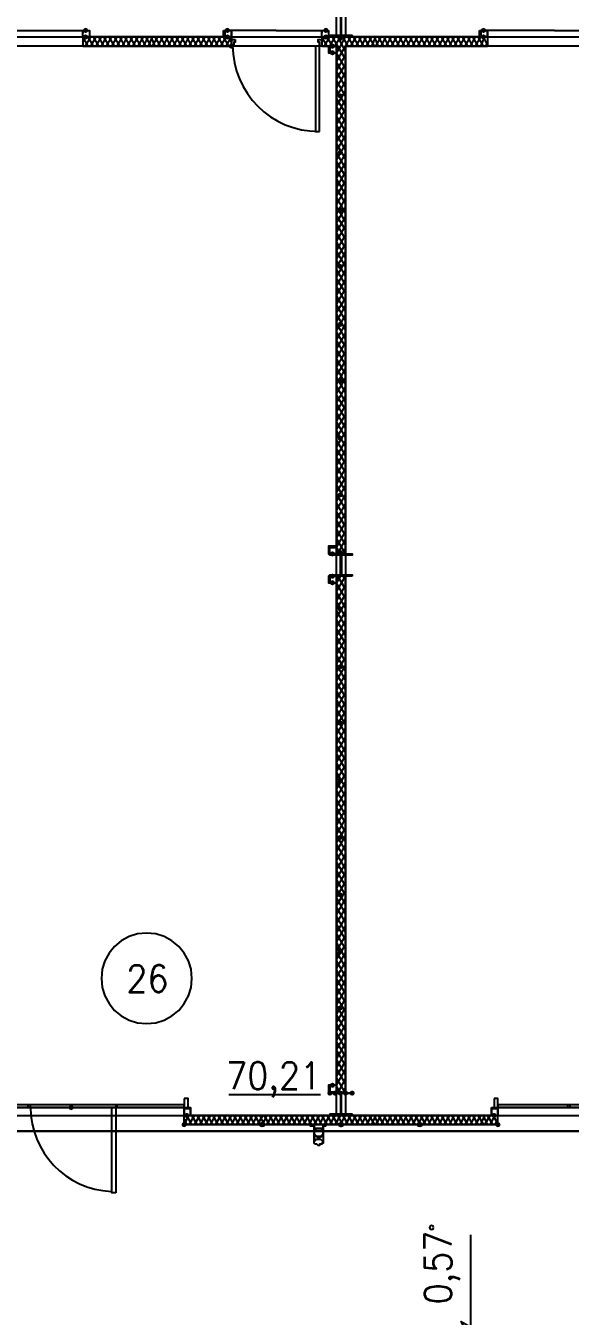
# Model space of a CAD drawing. Header units: millimetres. Extents: x 0 to 420, y 0 to 297.
# Drawn here: x 193.23 to 210.78, y 99.06 to 140.69 of the extents above; entities that cross this region are included whole.
import ezdxf

# ---------------------------------------------------------------- set-up
doc = ezdxf.new("R2010")
doc.units = ezdxf.units.MM
doc.layers.get('0').update_dxf_attribs({"linetype": 'CONTINUOUS'})
doc.styles.get("Standard").update_dxf_attribs({"font": 'STANDARD'})

msp = doc.modelspace()

# ---------------------------------------------------------------- hatches: boundary and pattern name
at = {"true_color": 0x000007}
for points in [[(195.241333, 140.546667), (195.216463, 140.486871), (195.156667, 140.462), (195.096871, 140.486871), (195.072, 140.546667), (195.096871, 140.606462), (195.156667, 140.631333), (195.216462, 140.606463)], [(195.241333, 140.335), (195.216463, 140.275204), (195.156667, 140.250333), (195.096871, 140.275204), (195.072, 140.335), (195.096871, 140.394796), (195.156667, 140.419667), (195.216462, 140.394796)], [(199.813333, 140.546667), (199.788463, 140.486871), (199.728667, 140.462), (199.668871, 140.486871), (199.644, 140.546667), (199.668871, 140.606462), (199.728667, 140.631333), (199.788462, 140.606463)], [(199.813333, 140.335), (199.788463, 140.275204), (199.728667, 140.250333), (199.668871, 140.275204), (199.644, 140.335), (199.668871, 140.394796), (199.728667, 140.419667), (199.788462, 140.394796)], [(202.988333, 140.546667), (202.963463, 140.486871), (202.903667, 140.462), (202.843871, 140.486871), (202.819, 140.546667), (202.843871, 140.606462), (202.903667, 140.631333), (202.963462, 140.606463)], [(202.988333, 140.335), (202.963463, 140.275204), (202.903667, 140.250333), (202.843871, 140.275204), (202.819, 140.335), (202.843871, 140.394796), (202.903667, 140.419667), (202.963462, 140.394796)], [(203.454, 140.292667), (203.429129, 140.232871), (203.369333, 140.208), (203.309538, 140.232871), (203.284667, 140.292667), (203.309537, 140.352462), (203.369333, 140.377333), (203.429129, 140.352463)], [(208.068333, 140.546667), (208.043463, 140.486871), (207.983667, 140.462), (207.923871, 140.486871), (207.899, 140.546667), (207.923871, 140.606462), (207.983667, 140.631333), (208.043462, 140.606463)], [(208.068333, 140.335), (208.043463, 140.275204), (207.983667, 140.250333), (207.923871, 140.275204), (207.899, 140.335), (207.923871, 140.394796), (207.983667, 140.419667), (208.043462, 140.394796)], [(199.940333, 140.038667), (199.915462, 139.978871), (199.855667, 139.954), (199.795871, 139.978871), (199.771, 140.038667), (199.795871, 140.098462), (199.855667, 140.123333), (199.915462, 140.098463)], [(203.2, 140.038667), (203.175129, 139.978871), (203.115333, 139.954), (203.055538, 139.978871), (203.030667, 140.038667), (203.055537, 140.098462), (203.115333, 140.123333), (203.175129, 140.098463)], [(203.2, 139.827), (203.175129, 139.767204), (203.115333, 139.742333), (203.055538, 139.767204), (203.030667, 139.827), (203.055537, 139.886796), (203.115333, 139.911667), (203.175129, 139.886796)], [(203.454, 138.43), (203.429129, 138.370204), (203.369333, 138.345333), (203.309538, 138.370204), (203.284667, 138.43), (203.309537, 138.489796), (203.369333, 138.514667), (203.429129, 138.489796)], [(203.454, 136.609667), (203.429129, 136.549871), (203.369333, 136.525), (203.309538, 136.549871), (203.284667, 136.609667), (203.309537, 136.669462), (203.369333, 136.694333), (203.429129, 136.669463)], [(203.454, 134.747), (203.429129, 134.687204), (203.369333, 134.662333), (203.309538, 134.687204), (203.284667, 134.747), (203.309537, 134.806796), (203.369333, 134.831667), (203.429129, 134.806796)], [(203.454, 132.926667), (203.429129, 132.866871), (203.369333, 132.842), (203.309538, 132.866871), (203.284667, 132.926667), (203.309537, 132.986462), (203.369333, 133.011333), (203.429129, 132.986463)], [(203.454, 131.064), (203.429129, 131.004204), (203.369333, 130.979333), (203.309538, 131.004204), (203.284667, 131.064), (203.309537, 131.123796), (203.369333, 131.148667), (203.429129, 131.123796)], [(203.454, 129.243667), (203.429129, 129.183871), (203.369333, 129.159), (203.309538, 129.183871), (203.284667, 129.243667), (203.309537, 129.303462), (203.369333, 129.328333), (203.429129, 129.303463)], [(203.454, 127.381), (203.429129, 127.321204), (203.369333, 127.296333), (203.309538, 127.321204), (203.284667, 127.381), (203.309537, 127.440796), (203.369333, 127.465667), (203.429129, 127.440796)], [(203.454, 125.560667), (203.429129, 125.500871), (203.369333, 125.476), (203.309538, 125.500871), (203.284667, 125.560667), (203.309537, 125.620462), (203.369333, 125.645333), (203.429129, 125.620463)], [(203.2, 123.655667), (203.175129, 123.595871), (203.115333, 123.571), (203.055538, 123.595871), (203.030667, 123.655667), (203.055537, 123.715462), (203.115333, 123.740333), (203.175129, 123.715463)], [(203.454, 123.698), (203.429129, 123.638204), (203.369333, 123.613333), (203.309538, 123.638204), (203.284667, 123.698), (203.309537, 123.757796), (203.369333, 123.782667), (203.429129, 123.757796)], [(203.2, 122.936), (203.175129, 122.876204), (203.115333, 122.851333), (203.055538, 122.876204), (203.030667, 122.936), (203.055537, 122.995796), (203.115333, 123.020667), (203.175129, 122.995796)], [(203.2, 122.724333), (203.175129, 122.664537), (203.115333, 122.639667), (203.055538, 122.664537), (203.030667, 122.724333), (203.055537, 122.784129), (203.115333, 122.809), (203.175129, 122.784129)], [(203.454, 121.877667), (203.429129, 121.817871), (203.369333, 121.793), (203.309538, 121.817871), (203.284667, 121.877667), (203.309537, 121.937462), (203.369333, 121.962333), (203.429129, 121.937463)], [(203.454, 120.015), (203.429129, 119.955204), (203.369333, 119.930333), (203.309538, 119.955204), (203.284667, 120.015), (203.309537, 120.074796), (203.369333, 120.099667), (203.429129, 120.074796)], [(203.454, 118.194667), (203.429129, 118.134871), (203.369333, 118.11), (203.309538, 118.134871), (203.284667, 118.194667), (203.309537, 118.254462), (203.369333, 118.279333), (203.429129, 118.254463)], [(203.454, 116.332), (203.429129, 116.272204), (203.369333, 116.247333), (203.309538, 116.272204), (203.284667, 116.332), (203.309537, 116.391796), (203.369333, 116.416667), (203.429129, 116.391796)], [(203.454, 114.511667), (203.429129, 114.451871), (203.369333, 114.427), (203.309538, 114.451871), (203.284667, 114.511667), (203.309537, 114.571462), (203.369333, 114.596333), (203.429129, 114.571463)], [(203.454, 112.649), (203.429129, 112.589204), (203.369333, 112.564333), (203.309538, 112.589204), (203.284667, 112.649), (203.309537, 112.708796), (203.369333, 112.733667), (203.429129, 112.708796)], [(203.454, 110.828667), (203.429129, 110.768871), (203.369333, 110.744), (203.309538, 110.768871), (203.284667, 110.828667), (203.309537, 110.888462), (203.369333, 110.913333), (203.429129, 110.888463)], [(203.454, 109.008333), (203.429129, 108.948537), (203.369333, 108.923667), (203.309538, 108.948537), (203.284667, 109.008333), (203.309537, 109.068129), (203.369333, 109.093), (203.429129, 109.068129)], [(203.2, 106.510667), (203.175129, 106.450871), (203.115333, 106.426), (203.055538, 106.450871), (203.030667, 106.510667), (203.055537, 106.570462), (203.115333, 106.595333), (203.175129, 106.570463)], [(203.115333, 106.256667), (203.090463, 106.196871), (203.030667, 106.172), (202.970871, 106.196871), (202.946, 106.256667), (202.970871, 106.316462), (203.030667, 106.341333), (203.090462, 106.316463)], [(203.284667, 106.256667), (203.259796, 106.196871), (203.2, 106.172), (203.140204, 106.196871), (203.115333, 106.256667), (203.140204, 106.316462), (203.2, 106.341333), (203.259796, 106.316463)], [(203.454, 106.256667), (203.429129, 106.196871), (203.369333, 106.172), (203.309538, 106.196871), (203.284667, 106.256667), (203.309537, 106.316462), (203.369333, 106.341333), (203.429129, 106.316463)], [(203.623333, 106.256667), (203.598463, 106.196871), (203.538667, 106.172), (203.478871, 106.196871), (203.454, 106.256667), (203.478871, 106.316462), (203.538667, 106.341333), (203.598462, 106.316463)], [(203.835, 106.256667), (203.810129, 106.196871), (203.750333, 106.172), (203.690538, 106.196871), (203.665667, 106.256667), (203.690537, 106.316462), (203.750333, 106.341333), (203.810129, 106.316463)], [(194.775667, 105.791), (194.750796, 105.731204), (194.691, 105.706333), (194.631204, 105.731204), (194.606333, 105.791), (194.631204, 105.850796), (194.691, 105.875667), (194.750796, 105.850796)], [(194.775667, 105.791), (194.750796, 105.731204), (194.691, 105.706333), (194.631204, 105.731204), (194.606333, 105.791), (194.631204, 105.850796), (194.691, 105.875667), (194.750796, 105.850796)], [(198.501, 105.537), (198.476129, 105.477204), (198.416333, 105.452333), (198.356538, 105.477204), (198.331667, 105.537), (198.356537, 105.596796), (198.416333, 105.621667), (198.476129, 105.596796)], [(208.407, 105.537), (208.382129, 105.477204), (208.322333, 105.452333), (208.262538, 105.477204), (208.237667, 105.537), (208.262537, 105.596796), (208.322333, 105.621667), (208.382129, 105.596796)]]:
    msp.add_hatch(color=0, dxfattribs=at).paths.add_polyline_path(points, flags=0)
at = {"true_color": 0x0000fe}
for points in [[(198.416333, 105.240667), (198.391463, 105.180871), (198.331667, 105.156), (198.271871, 105.180871), (198.247, 105.240667), (198.271871, 105.300462), (198.331667, 105.325333), (198.391462, 105.300463)], [(200.914, 105.240667), (200.889129, 105.180871), (200.829333, 105.156), (200.769538, 105.180871), (200.744667, 105.240667), (200.769537, 105.300462), (200.829333, 105.325333), (200.889129, 105.300463)], [(200.956333, 105.240667), (200.931463, 105.180871), (200.871667, 105.156), (200.811871, 105.180871), (200.787, 105.240667), (200.811871, 105.300462), (200.871667, 105.325333), (200.931462, 105.300463)], [(203.454, 105.240667), (203.429129, 105.180871), (203.369333, 105.156), (203.309538, 105.180871), (203.284667, 105.240667), (203.309537, 105.300462), (203.369333, 105.325333), (203.429129, 105.300463)], [(203.496333, 105.240667), (203.471463, 105.180871), (203.411667, 105.156), (203.351871, 105.180871), (203.327, 105.240667), (203.351871, 105.300462), (203.411667, 105.325333), (203.471462, 105.300463)], [(205.994, 105.240667), (205.969129, 105.180871), (205.909333, 105.156), (205.849538, 105.180871), (205.824667, 105.240667), (205.849537, 105.300462), (205.909333, 105.325333), (205.969129, 105.300463)], [(206.036333, 105.240667), (206.011462, 105.180871), (205.951667, 105.156), (205.891871, 105.180871), (205.867, 105.240667), (205.891871, 105.300462), (205.951667, 105.325333), (206.011462, 105.300463)], [(208.534, 105.240667), (208.509129, 105.180871), (208.449333, 105.156), (208.389537, 105.180871), (208.364667, 105.240667), (208.389537, 105.300462), (208.449333, 105.325333), (208.509129, 105.300463)]]:
    msp.add_hatch(color=0, dxfattribs=at).paths.add_polyline_path(points, flags=0)
at = {"true_color": 0x000007}
h = msp.add_hatch(color=0, dxfattribs=at)
h.paths.add_polyline_path([(198.331667, 105.240667), (203.369333, 105.240667)], flags=0)
h.paths.add_polyline_path([(203.369333, 105.240667), (198.331667, 105.240667)], flags=0)
h = msp.add_hatch(color=0, dxfattribs=at)
h.paths.add_polyline_path([(203.411667, 105.240667), (208.449333, 105.240667)], flags=0)
h.paths.add_polyline_path([(208.449333, 105.240667), (203.411667, 105.240667)], flags=0)

# ---------------------------------------------------------------- linework, layer by layer
at = {"color": 0, "true_color": 0x000007}
for points in [[(103.970667, 105.029), (389.763, 105.029), (389.763, 222.715667), (103.970667, 222.715667)], [(203.242333, 140.335), (203.242333, 151.468667), (186.139667, 151.468667), (186.139667, 140.335)], [(203.538667, 151.468667), (203.538667, 140.335), (220.641333, 140.335), (220.641333, 151.468667)], [(203.750333, 141.054667), (203.030667, 141.054667), (203.030667, 141.012333), (203.369333, 141.012333), (203.369333, 140.377333), (203.030667, 140.377333), (203.030667, 140.335), (203.750333, 140.335), (203.750333, 140.377333), (203.411667, 140.377333), (203.411667, 141.012333), (203.750333, 141.012333)], [(199.601667, 140.546667), (199.855667, 140.546667), (199.855667, 140.335), (199.601667, 140.335)], [(199.644, 140.546667), (199.644, 140.335), (199.855667, 140.335), (199.855667, 140.546667)], [(207.856667, 140.546667), (208.110667, 140.546667), (208.110667, 140.335), (207.856667, 140.335)], [(207.899, 140.546667), (207.899, 140.335), (208.110667, 140.335), (208.110667, 140.546667)], [(186.139667, 105.537), (203.242333, 105.537), (203.242333, 140.038667), (199.559333, 140.038667), (186.351333, 140.038667), (186.139667, 140.038667)], [(199.982667, 140.250333), (199.982667, 140.165667), (199.940333, 140.165667), (199.940333, 140.038667), (199.855667, 140.038667), (199.855667, 140.250333)], [(199.855667, 140.038667), (199.855667, 140.250333)], [(202.692, 137.287), (202.692, 140.038667), (202.565, 140.038667), (202.565, 137.287)], [(202.776667, 140.250333), (202.776667, 140.038667), (202.692, 140.038667), (202.692, 140.165667), (202.649667, 140.165667), (202.649667, 140.250333)], [(202.776667, 140.038667), (202.776667, 140.250333)], [(203.242333, 140.038667), (203.030667, 140.038667), (203.030667, 139.827), (203.242333, 139.827), (203.242333, 140.038667), (202.988333, 140.038667), (202.988333, 139.827), (203.242333, 139.827)], [(220.641333, 105.537), (220.641333, 140.038667), (216.916, 140.038667), (203.750333, 140.038667), (203.538667, 140.038667), (203.538667, 105.537)], [(203.242333, 123.909667), (202.988333, 123.909667), (202.988333, 123.655667), (203.242333, 123.655667)], [(203.242333, 123.867333), (203.242333, 123.655667), (203.030667, 123.655667), (203.030667, 123.867333)], [(203.750333, 122.936), (203.030667, 122.936), (203.030667, 122.978333), (203.369333, 122.978333), (203.369333, 123.613333), (203.030667, 123.613333), (203.030667, 123.655667), (203.750333, 123.655667), (203.750333, 123.613333), (203.411667, 123.613333), (203.411667, 122.978333), (203.750333, 122.978333)], [(203.242333, 122.936), (203.030667, 122.936), (203.030667, 122.724333), (203.242333, 122.724333), (203.242333, 122.936), (202.988333, 122.936), (202.988333, 122.724333), (203.242333, 122.724333)], [(203.242333, 122.936), (203.242333, 106.256667), (203.538667, 106.256667), (203.538667, 122.936)], [(203.242333, 106.510667), (203.030667, 106.510667), (203.030667, 106.299), (203.242333, 106.299), (203.242333, 106.510667), (202.988333, 106.510667), (202.988333, 106.256667), (203.242333, 106.256667)], [(203.750333, 106.256667), (203.030667, 106.256667), (203.369333, 106.256667), (203.369333, 105.579333), (203.030667, 105.579333), (203.030667, 105.537), (203.750333, 105.537), (203.750333, 105.579333), (203.411667, 105.579333), (203.411667, 106.256667)], [(191.050333, 105.791), (198.331667, 105.791), (198.331667, 105.875667), (191.050333, 105.875667)], [(193.294, 105.791), (193.378667, 105.791), (193.378667, 105.875667), (193.294, 105.875667)], [(196.130333, 103.039333), (196.003333, 103.039333), (196.003333, 105.791), (196.130333, 105.791)], [(196.130333, 105.791), (196.172667, 105.791), (196.172667, 105.875667), (196.130333, 105.875667)], [(198.331667, 106.087333), (198.331667, 105.791), (198.458667, 105.791), (198.458667, 106.087333)], [(198.331667, 105.791), (198.543333, 105.791), (198.543333, 105.537), (198.331667, 105.537)], [(208.237667, 105.791), (208.449333, 105.791), (208.449333, 105.537), (208.237667, 105.537)], [(208.322333, 106.087333), (208.322333, 105.791), (208.449333, 105.791), (208.449333, 106.087333)], [(208.449333, 105.791), (215.688333, 105.791), (215.688333, 105.875667), (208.449333, 105.875667)], [(210.693, 105.791), (210.777667, 105.791), (210.777667, 105.875667), (210.693, 105.875667)], [(198.331667, 105.748667), (198.331667, 105.537), (198.543333, 105.537), (198.543333, 105.748667)], [(208.237667, 105.748667), (208.237667, 105.537), (208.449333, 105.537), (208.449333, 105.748667)], [(116.078, 96.435333), (377.655667, 96.435333), (377.655667, 105.029), (116.078, 105.029)], [(198.331667, 105.240667), (203.369333, 105.240667)], [(203.369333, 105.240667), (198.331667, 105.240667)], [(198.331667, 105.240667), (203.369333, 105.240667)], [(198.331667, 105.240667), (203.369333, 105.240667)], [(202.903667, 105.198333), (202.819, 105.198333), (202.819, 104.986667), (202.819, 104.944333), (202.776667, 104.902), (202.776667, 104.859667), (202.734333, 104.859667), (202.692, 104.859667), (202.692, 104.817333), (202.649667, 104.817333), (202.607333, 104.859667), (202.565, 104.859667), (202.522667, 104.902), (202.522667, 104.944333), (202.522667, 104.986667), (202.522667, 105.198333), (202.395667, 105.198333), (202.522667, 105.198333), (202.522667, 104.986667), (202.522667, 104.944333), (202.522667, 104.902), (202.565, 104.902), (202.565, 104.859667), (202.607333, 104.859667), (202.649667, 104.859667), (202.692, 104.859667), (202.734333, 104.859667), (202.776667, 104.902), (202.819, 104.944333), (202.819, 104.986667), (202.819, 105.198333), (202.903667, 105.198333), (202.819, 105.198333), (202.819, 104.986667), (202.819, 104.944333), (202.776667, 104.902), (202.776667, 104.859667), (202.734333, 104.859667), (202.692, 104.859667), (202.692, 104.817333), (202.649667, 104.817333), (202.607333, 104.859667), (202.565, 104.859667), (202.522667, 104.902), (202.522667, 104.944333), (202.522667, 104.986667), (202.522667, 105.198333), (202.395667, 105.198333), (202.522667, 105.198333), (202.522667, 104.986667), (202.522667, 104.944333), (202.522667, 104.902), (202.565, 104.902), (202.565, 104.859667), (202.607333, 104.859667), (202.649667, 104.859667), (202.692, 104.859667), (202.734333, 104.859667), (202.776667, 104.902), (202.819, 104.944333), (202.819, 104.986667), (202.819, 105.198333), (202.903667, 105.198333), (202.819, 105.198333), (202.819, 104.986667), (202.819, 104.944333), (202.776667, 104.902), (202.734333, 104.859667), (202.692, 104.859667), (202.649667, 104.859667), (202.607333, 104.859667), (202.565, 104.859667), (202.565, 104.902), (202.522667, 104.902), (202.522667, 104.944333), (202.522667, 104.986667), (202.522667, 105.198333), (202.395667, 105.198333), (202.522667, 105.198333), (202.522667, 104.986667), (202.522667, 104.944333), (202.522667, 104.902), (202.565, 104.859667), (202.607333, 104.859667), (202.649667, 104.817333), (202.692, 104.817333), (202.692, 104.859667), (202.734333, 104.859667), (202.776667, 104.859667), (202.776667, 104.902), (202.819, 104.944333), (202.819, 104.986667), (202.819, 105.198333)], [(202.819, 104.986667), (202.819, 105.029), (202.776667, 105.071333), (202.776667, 105.113667), (202.734333, 105.113667), (202.692, 105.113667), (202.649667, 105.113667), (202.607333, 105.113667), (202.565, 105.113667), (202.565, 105.071333), (202.522667, 105.071333), (202.522667, 105.029), (202.522667, 104.986667), (202.522667, 104.944333), (202.522667, 104.902), (202.565, 104.902), (202.565, 104.859667), (202.607333, 104.859667), (202.649667, 104.859667), (202.692, 104.859667), (202.734333, 104.859667), (202.776667, 104.902), (202.819, 104.944333), (202.819, 104.986667), (202.819, 104.944333), (202.776667, 104.902), (202.734333, 104.859667), (202.692, 104.859667), (202.649667, 104.859667), (202.607333, 104.859667), (202.565, 104.859667), (202.565, 104.902), (202.522667, 104.902), (202.522667, 104.944333), (202.522667, 104.986667), (202.522667, 105.029), (202.522667, 105.071333), (202.565, 105.071333), (202.565, 105.113667), (202.607333, 105.113667), (202.649667, 105.113667), (202.692, 105.113667), (202.734333, 105.113667), (202.776667, 105.113667), (202.776667, 105.071333), (202.819, 105.029)], [(202.522667, 104.986667), (202.522667, 105.029), (202.522667, 105.071333), (202.565, 105.071333), (202.565, 105.113667), (202.607333, 105.113667), (202.649667, 105.113667), (202.692, 105.113667), (202.734333, 105.113667), (202.776667, 105.113667), (202.776667, 105.071333), (202.819, 105.029), (202.819, 104.986667), (202.819, 104.944333), (202.776667, 104.902), (202.734333, 104.859667), (202.692, 104.859667), (202.649667, 104.859667), (202.607333, 104.859667), (202.565, 104.859667), (202.565, 104.902), (202.522667, 104.902), (202.522667, 104.944333)], [(203.411667, 105.240667), (208.449333, 105.240667)], [(208.449333, 105.240667), (203.411667, 105.240667)], [(208.449333, 105.240667), (203.411667, 105.240667)], [(208.449333, 105.240667), (203.411667, 105.240667)], [(202.819, 104.690333), (202.819, 104.648), (202.776667, 104.648), (202.776667, 104.605667), (202.734333, 104.605667), (202.692, 104.605667), (202.692, 104.563333), (202.649667, 104.563333), (202.607333, 104.605667), (202.565, 104.605667), (202.522667, 104.648), (202.522667, 104.690333), (202.522667, 104.732667), (202.565, 104.732667), (202.565, 104.775), (202.607333, 104.775), (202.649667, 104.775), (202.692, 104.775), (202.734333, 104.775), (202.776667, 104.732667)], [(206.375, 101.9175), (206.356401, 101.962401), (206.3115, 101.981), (206.266599, 101.962401), (206.248, 101.9175), (206.266599, 101.872599), (206.3115, 101.854), (206.356401, 101.872599)]]:
    msp.add_lwpolyline(points, close=True, dxfattribs=at)
for points in [[(203.369333, 141.054667), (203.369333, 140.335)], [(192.870667, 140.546667), (195.072, 140.546667), (195.283667, 140.546667), (195.283667, 140.335), (195.072, 140.335), (195.072, 140.546667), (195.283667, 140.546667), (195.283667, 140.335), (195.072, 140.335), (195.072, 140.546667), (195.072, 140.462)], [(192.870667, 140.335), (195.072, 140.335), (195.072, 140.462)], [(195.072, 140.165667), (195.156667, 140.335)], [(195.241333, 140.038667), (195.072, 140.335)], [(195.072, 140.335), (195.072, 140.038667)], [(195.072, 140.335), (195.072, 140.038667)], [(199.855667, 140.335), (195.072, 140.335)], [(195.156667, 140.038667), (195.326, 140.335)], [(195.410667, 140.038667), (195.241333, 140.335)], [(195.326, 140.038667), (195.495333, 140.335)], [(195.58, 140.038667), (195.410667, 140.335)], [(195.495333, 140.038667), (195.664667, 140.335)], [(195.749333, 140.038667), (195.58, 140.335)], [(195.664667, 140.038667), (195.834, 140.335)], [(195.918667, 140.038667), (195.749333, 140.335)], [(195.834, 140.038667), (196.003333, 140.335)], [(196.088, 140.038667), (195.918667, 140.335)], [(196.003333, 140.038667), (196.172667, 140.335)], [(196.257333, 140.038667), (196.088, 140.335)], [(196.172667, 140.038667), (196.342, 140.335)], [(196.426667, 140.038667), (196.257333, 140.335)], [(196.342, 140.038667), (196.511333, 140.335)], [(196.596, 140.038667), (196.426667, 140.335)], [(196.511333, 140.038667), (196.680667, 140.335)], [(196.765333, 140.038667), (196.596, 140.335)], [(196.680667, 140.038667), (196.85, 140.335)], [(196.934667, 140.038667), (196.765333, 140.335)], [(196.85, 140.038667), (197.019333, 140.335)], [(197.104, 140.038667), (196.934667, 140.335)], [(197.019333, 140.038667), (197.188667, 140.335)], [(197.273333, 140.038667), (197.104, 140.335)], [(197.188667, 140.038667), (197.315667, 140.335)], [(197.400333, 140.038667), (197.273333, 140.335)], [(197.315667, 140.038667), (197.485, 140.335)], [(197.569667, 140.038667), (197.400333, 140.335)], [(197.485, 140.038667), (197.654333, 140.335)], [(197.739, 140.038667), (197.569667, 140.335)], [(197.654333, 140.038667), (197.823667, 140.335)], [(197.908333, 140.038667), (197.739, 140.335)], [(197.823667, 140.038667), (197.993, 140.335)], [(198.077667, 140.038667), (197.908333, 140.335)], [(197.993, 140.038667), (198.162333, 140.335)], [(198.247, 140.038667), (198.077667, 140.335)], [(198.162333, 140.038667), (198.331667, 140.335)], [(198.416333, 140.038667), (198.247, 140.335)], [(198.331667, 140.038667), (198.501, 140.335)], [(198.585667, 140.038667), (198.416333, 140.335)], [(198.501, 140.038667), (198.670333, 140.335)], [(198.755, 140.038667), (198.585667, 140.335)], [(198.670333, 140.038667), (198.839667, 140.335)], [(198.924333, 140.038667), (198.755, 140.335)], [(198.839667, 140.038667), (199.009, 140.335)], [(199.093667, 140.038667), (198.924333, 140.335)], [(199.009, 140.038667), (199.178333, 140.335)], [(199.263, 140.038667), (199.093667, 140.335)], [(199.178333, 140.038667), (199.347667, 140.335)], [(199.432333, 140.038667), (199.263, 140.335)], [(199.347667, 140.038667), (199.517, 140.335)], [(199.601667, 140.038667), (199.432333, 140.335)], [(199.517, 140.038667), (199.686333, 140.335)], [(199.771, 140.038667), (199.601667, 140.335)], [(199.686333, 140.038667), (199.855667, 140.335)], [(199.855667, 140.165667), (199.771, 140.335)], [(201.295, 140.546667), (199.855667, 140.546667), (199.855667, 140.462)], [(199.855667, 140.462), (199.855667, 140.335), (201.295, 140.335)], [(199.855667, 140.335), (199.855667, 140.250333), (199.855667, 140.038667)], [(199.855667, 140.335), (199.855667, 140.250333)], [(201.295, 140.546667), (202.776667, 140.546667), (202.988333, 140.546667), (202.988333, 140.335), (202.776667, 140.335), (202.776667, 140.546667), (202.988333, 140.546667), (202.988333, 140.335), (202.776667, 140.335), (202.776667, 140.546667), (202.776667, 140.462)], [(201.295, 140.335), (202.776667, 140.335), (202.776667, 140.462)], [(202.776667, 140.165667), (202.861333, 140.335)], [(202.946, 140.038667), (202.776667, 140.335)], [(202.776667, 140.335), (202.776667, 140.250333), (202.776667, 140.038667)], [(202.776667, 140.335), (202.776667, 140.250333)], [(208.110667, 140.335), (202.776667, 140.335)], [(202.861333, 140.038667), (203.030667, 140.335)], [(203.115333, 140.038667), (202.946, 140.335)], [(203.030667, 140.377333), (203.030667, 140.335)], [(203.030667, 140.038667), (203.2, 140.335)], [(203.284667, 140.038667), (203.115333, 140.335)], [(203.2, 140.377333), (203.2, 140.335)], [(203.2, 140.038667), (203.369333, 140.335)], [(203.454, 140.038667), (203.284667, 140.335)], [(203.369333, 140.038667), (203.538667, 140.335)], [(203.623333, 140.038667), (203.454, 140.335)], [(203.538667, 140.377333), (203.538667, 140.335)], [(203.538667, 140.038667), (203.708, 140.335)], [(203.792667, 140.038667), (203.623333, 140.335)], [(203.708, 140.038667), (203.877333, 140.335)], [(203.750333, 140.377333), (203.750333, 140.335)], [(203.962, 140.038667), (203.792667, 140.335)], [(203.877333, 140.038667), (204.046667, 140.335)], [(204.131333, 140.038667), (203.962, 140.335)], [(204.046667, 140.038667), (204.216, 140.335)], [(204.300667, 140.038667), (204.131333, 140.335)], [(204.216, 140.038667), (204.385333, 140.335)], [(204.47, 140.038667), (204.300667, 140.335)], [(204.385333, 140.038667), (204.512333, 140.335)], [(204.597, 140.038667), (204.47, 140.335)], [(204.512333, 140.038667), (204.681667, 140.335)], [(204.766333, 140.038667), (204.597, 140.335)], [(204.681667, 140.038667), (204.851, 140.335)], [(204.935667, 140.038667), (204.766333, 140.335)], [(204.851, 140.038667), (205.020333, 140.335)], [(205.105, 140.038667), (204.935667, 140.335)], [(205.020333, 140.038667), (205.189667, 140.335)], [(205.274333, 140.038667), (205.105, 140.335)], [(205.189667, 140.038667), (205.359, 140.335)], [(205.443667, 140.038667), (205.274333, 140.335)], [(205.359, 140.038667), (205.528333, 140.335)], [(205.613, 140.038667), (205.443667, 140.335)], [(205.528333, 140.038667), (205.697667, 140.335)], [(205.782333, 140.038667), (205.613, 140.335)], [(205.697667, 140.038667), (205.867, 140.335)], [(205.951667, 140.038667), (205.782333, 140.335)], [(205.867, 140.038667), (206.036333, 140.335)], [(206.121, 140.038667), (205.951667, 140.335)], [(206.036333, 140.038667), (206.205667, 140.335)], [(206.290333, 140.038667), (206.121, 140.335)], [(206.205667, 140.038667), (206.375, 140.335)], [(206.459667, 140.038667), (206.290333, 140.335)], [(206.375, 140.038667), (206.544333, 140.335)], [(206.629, 140.038667), (206.459667, 140.335)], [(206.544333, 140.038667), (206.713667, 140.335)], [(206.798333, 140.038667), (206.629, 140.335)], [(206.713667, 140.038667), (206.883, 140.335)], [(206.967667, 140.038667), (206.798333, 140.335)], [(206.883, 140.038667), (207.052333, 140.335)], [(207.137, 140.038667), (206.967667, 140.335)], [(207.052333, 140.038667), (207.221667, 140.335)], [(207.306333, 140.038667), (207.137, 140.335)], [(207.221667, 140.038667), (207.391, 140.335)], [(207.475667, 140.038667), (207.306333, 140.335)], [(207.391, 140.038667), (207.560333, 140.335)], [(207.645, 140.038667), (207.475667, 140.335)], [(207.560333, 140.038667), (207.729667, 140.335)], [(207.814333, 140.038667), (207.645, 140.335)], [(207.729667, 140.038667), (207.899, 140.335)], [(207.983667, 140.038667), (207.814333, 140.335)], [(207.899, 140.038667), (208.026, 140.335)], [(208.110667, 140.081), (207.983667, 140.335)], [(210.269667, 140.546667), (208.110667, 140.546667), (208.110667, 140.462)], [(208.110667, 140.462), (208.110667, 140.335), (210.269667, 140.335)], [(208.110667, 140.335), (208.110667, 140.038667)], [(208.110667, 140.335), (208.110667, 140.038667)], [(210.269667, 140.546667), (212.471, 140.546667), (212.682667, 140.546667), (212.682667, 140.335), (212.471, 140.335), (212.471, 140.546667), (212.682667, 140.546667), (212.682667, 140.335), (212.471, 140.335), (212.471, 140.546667), (212.471, 140.462)], [(210.269667, 140.335), (212.471, 140.335), (212.471, 140.462)], [(195.072, 140.038667), (195.072, 140.081)], [(195.072, 140.038667), (199.855667, 140.038667)], [(199.898, 140.059833), (199.912316, 139.776327), (199.954334, 139.501011), (200.022661, 139.235278), (200.115903, 138.980521), (200.232666, 138.738136), (200.371556, 138.509516), (200.53118, 138.296054), (200.710144, 138.099144), (200.907054, 137.92018), (201.120516, 137.760556), (201.349136, 137.621666), (201.591521, 137.504903), (201.846278, 137.411661), (202.112011, 137.343334), (202.387327, 137.301316), (202.670833, 137.287)], [(202.776667, 140.038667), (203.242333, 140.038667)], [(203.242333, 139.827), (203.369333, 140.038667)], [(203.242333, 139.530667), (203.538667, 140.038667)], [(203.242333, 140.038667), (203.242333, 123.655667), (203.538667, 123.655667), (203.538667, 140.038667)], [(203.538667, 139.615333), (203.284667, 140.038667)], [(203.538667, 139.869333), (203.454, 140.038667)], [(203.538667, 140.038667), (208.110667, 140.038667)], [(208.026, 140.038667), (208.110667, 140.123333)], [(203.538667, 139.319), (203.242333, 139.827)], [(203.242333, 139.234333), (203.538667, 139.742333)], [(203.538667, 139.022667), (203.242333, 139.530667)], [(203.242333, 138.980333), (203.538667, 139.446)], [(203.538667, 138.726333), (203.242333, 139.234333)], [(203.242333, 138.684), (203.538667, 139.192)], [(203.538667, 138.43), (203.242333, 138.938)], [(203.242333, 138.387667), (203.538667, 138.895667)], [(203.538667, 138.133667), (203.242333, 138.641667)], [(203.242333, 138.091333), (203.538667, 138.599333)], [(203.538667, 137.879667), (203.242333, 138.345333)], [(203.242333, 137.795), (203.538667, 138.303)], [(203.538667, 137.583333), (203.242333, 138.091333)], [(203.242333, 137.498667), (203.538667, 138.006667)], [(203.538667, 137.287), (203.242333, 137.795)], [(203.242333, 137.202333), (203.538667, 137.710333)], [(203.538667, 136.990667), (203.242333, 137.498667)], [(203.242333, 136.948333), (203.538667, 137.414)], [(203.538667, 136.694333), (203.242333, 137.202333)], [(203.242333, 136.652), (203.538667, 137.16)], [(203.538667, 136.398), (203.242333, 136.906)], [(203.242333, 136.355667), (203.538667, 136.863667)], [(203.538667, 136.101667), (203.242333, 136.609667)], [(203.242333, 136.059333), (203.538667, 136.567333)], [(203.538667, 135.847667), (203.242333, 136.313333)], [(203.242333, 135.763), (203.538667, 136.271)], [(203.538667, 135.551333), (203.242333, 136.059333)], [(203.242333, 135.466667), (203.538667, 135.974667)], [(203.538667, 135.255), (203.242333, 135.763)], [(203.242333, 135.212667), (203.538667, 135.678333)], [(203.538667, 134.958667), (203.242333, 135.466667)], [(203.242333, 134.916333), (203.538667, 135.424333)], [(203.538667, 134.662333), (203.242333, 135.170333)], [(203.242333, 134.62), (203.538667, 135.128)], [(203.538667, 134.366), (203.242333, 134.874)], [(203.242333, 134.323667), (203.538667, 134.831667)], [(203.538667, 134.112), (203.242333, 134.577667)], [(203.242333, 134.027333), (203.538667, 134.535333)], [(203.538667, 133.815667), (203.242333, 134.323667)], [(203.242333, 133.731), (203.538667, 134.239)], [(203.538667, 133.519333), (203.242333, 134.027333)], [(203.242333, 133.434667), (203.538667, 133.942667)], [(203.538667, 133.223), (203.242333, 133.731)], [(203.242333, 133.180667), (203.538667, 133.646333)], [(203.538667, 132.926667), (203.242333, 133.434667)], [(203.242333, 132.884333), (203.538667, 133.392333)], [(203.538667, 132.630333), (203.242333, 133.138333)], [(203.242333, 132.588), (203.538667, 133.096)], [(203.538667, 132.334), (203.242333, 132.842)], [(203.242333, 132.291667), (203.538667, 132.799667)], [(203.538667, 132.08), (203.242333, 132.545667)], [(203.242333, 131.995333), (203.538667, 132.503333)], [(203.538667, 131.783667), (203.242333, 132.291667)], [(203.242333, 131.699), (203.538667, 132.207)], [(203.538667, 131.487333), (203.242333, 131.995333)], [(203.242333, 131.445), (203.538667, 131.910667)], [(203.538667, 131.191), (203.242333, 131.699)], [(203.242333, 131.148667), (203.538667, 131.656667)], [(203.538667, 130.894667), (203.242333, 131.402667)], [(203.242333, 130.852333), (203.538667, 131.360333)], [(203.538667, 130.598333), (203.242333, 131.106333)], [(203.242333, 130.556), (203.538667, 131.064)], [(203.538667, 130.344333), (203.242333, 130.81)], [(203.242333, 130.259667), (203.538667, 130.767667)], [(203.538667, 130.048), (203.242333, 130.556)], [(203.242333, 129.963333), (203.538667, 130.471333)], [(203.538667, 129.751667), (203.242333, 130.259667)], [(203.242333, 129.667), (203.538667, 130.175)], [(203.538667, 129.455333), (203.242333, 129.963333)], [(203.242333, 129.413), (203.538667, 129.878667)], [(203.538667, 129.159), (203.242333, 129.667)], [(203.242333, 129.116667), (203.538667, 129.624667)], [(203.538667, 128.862667), (203.242333, 129.370667)], [(203.242333, 128.820333), (203.538667, 129.328333)], [(203.538667, 128.566333), (203.242333, 129.074333)], [(203.242333, 128.524), (203.538667, 129.032)], [(203.538667, 128.312333), (203.242333, 128.778)], [(203.242333, 128.227667), (203.538667, 128.735667)], [(203.538667, 128.016), (203.242333, 128.524)], [(203.242333, 127.931333), (203.538667, 128.439333)], [(203.538667, 127.719667), (203.242333, 128.227667)], [(203.242333, 127.677333), (203.538667, 128.143)], [(203.538667, 127.423333), (203.242333, 127.931333)], [(203.242333, 127.381), (203.538667, 127.889)], [(203.538667, 127.127), (203.242333, 127.635)], [(203.242333, 127.084667), (203.538667, 127.592667)], [(203.538667, 126.830667), (203.242333, 127.338667)], [(203.242333, 126.788333), (203.538667, 127.296333)], [(203.538667, 126.576667), (203.242333, 127.042333)], [(203.242333, 126.492), (203.538667, 127)], [(203.538667, 126.280333), (203.242333, 126.788333)], [(203.242333, 126.195667), (203.538667, 126.703667)], [(203.538667, 125.984), (203.242333, 126.492)], [(203.242333, 125.899333), (203.538667, 126.407333)], [(203.538667, 125.687667), (203.242333, 126.195667)], [(203.242333, 125.645333), (203.538667, 126.111)], [(203.538667, 125.391333), (203.242333, 125.899333)], [(203.242333, 125.349), (203.538667, 125.857)], [(203.538667, 125.095), (203.242333, 125.603)], [(203.242333, 125.052667), (203.538667, 125.560667)], [(203.538667, 124.798667), (203.242333, 125.306667)], [(203.242333, 124.756333), (203.538667, 125.264333)], [(203.538667, 124.544667), (203.242333, 125.010333)], [(203.242333, 124.46), (203.538667, 124.968)], [(203.538667, 124.248333), (203.242333, 124.756333)], [(203.242333, 124.163667), (203.538667, 124.671667)], [(203.538667, 123.952), (203.242333, 124.46)], [(203.242333, 123.867333), (203.538667, 124.375333)], [(203.538667, 123.655667), (203.242333, 124.163667)], [(203.284667, 123.655667), (203.538667, 124.121333)], [(203.030667, 123.613333), (203.030667, 123.655667)], [(203.115333, 123.909667), (203.115333, 123.867333)], [(203.2, 123.613333), (203.2, 123.655667)], [(203.369333, 123.655667), (203.242333, 123.867333)], [(203.369333, 122.936), (203.369333, 123.655667)], [(203.454, 123.655667), (203.538667, 123.825)], [(203.538667, 123.613333), (203.538667, 123.655667)], [(203.750333, 123.613333), (203.750333, 123.655667)], [(203.030667, 122.936), (203.030667, 122.978333)], [(203.2, 122.936), (203.2, 122.978333)], [(203.242333, 122.724333), (203.369333, 122.936)], [(203.242333, 122.428), (203.538667, 122.936)], [(203.538667, 122.512667), (203.284667, 122.936)], [(203.538667, 122.809), (203.454, 122.936)], [(203.538667, 122.936), (203.538667, 122.978333)], [(203.750333, 122.936), (203.750333, 122.978333)], [(203.538667, 122.216333), (203.242333, 122.724333)], [(203.242333, 122.131667), (203.538667, 122.639667)], [(203.538667, 121.92), (203.242333, 122.428)], [(203.242333, 121.877667), (203.538667, 122.343333)], [(203.538667, 121.623667), (203.242333, 122.131667)], [(203.242333, 121.581333), (203.538667, 122.089333)], [(203.538667, 121.327333), (203.242333, 121.835333)], [(203.242333, 121.285), (203.538667, 121.793)], [(203.538667, 121.031), (203.242333, 121.539)], [(203.242333, 120.988667), (203.538667, 121.496667)], [(203.538667, 120.777), (203.242333, 121.242667)], [(203.242333, 120.692333), (203.538667, 121.200333)], [(203.538667, 120.480667), (203.242333, 120.988667)], [(203.242333, 120.396), (203.538667, 120.904)], [(203.538667, 120.184333), (203.242333, 120.692333)], [(203.242333, 120.099667), (203.538667, 120.607667)], [(203.538667, 119.888), (203.242333, 120.396)], [(203.242333, 119.845667), (203.538667, 120.311333)], [(203.538667, 119.591667), (203.242333, 120.099667)], [(203.242333, 119.549333), (203.538667, 120.057333)], [(203.538667, 119.295333), (203.242333, 119.803333)], [(203.242333, 119.253), (203.538667, 119.761)], [(203.538667, 119.041333), (203.242333, 119.507)], [(203.242333, 118.956667), (203.538667, 119.464667)], [(203.538667, 118.745), (203.242333, 119.253)], [(203.242333, 118.660333), (203.538667, 119.168333)], [(203.538667, 118.448667), (203.242333, 118.956667)], [(203.242333, 118.364), (203.538667, 118.872)], [(203.538667, 118.152333), (203.242333, 118.660333)], [(203.242333, 118.11), (203.538667, 118.575667)], [(203.538667, 117.856), (203.242333, 118.364)], [(203.242333, 117.813667), (203.538667, 118.321667)], [(203.538667, 117.559667), (203.242333, 118.067667)], [(203.242333, 117.517333), (203.538667, 118.025333)], [(203.538667, 117.263333), (203.242333, 117.771333)], [(203.242333, 117.221), (203.538667, 117.729)], [(203.538667, 117.009333), (203.242333, 117.475)], [(203.242333, 116.924667), (203.538667, 117.432667)], [(203.538667, 116.713), (203.242333, 117.221)], [(203.242333, 116.628333), (203.538667, 117.136333)], [(203.538667, 116.416667), (203.242333, 116.924667)], [(203.242333, 116.332), (203.538667, 116.84)], [(203.538667, 116.120333), (203.242333, 116.628333)], [(203.242333, 116.078), (203.538667, 116.543667)], [(203.538667, 115.824), (203.242333, 116.332)], [(203.242333, 115.781667), (203.538667, 116.289667)], [(203.538667, 115.527667), (203.242333, 116.035667)], [(203.242333, 115.485333), (203.538667, 115.993333)], [(203.538667, 115.231333), (203.242333, 115.739333)], [(203.242333, 115.189), (203.538667, 115.697)], [(203.538667, 114.977333), (203.242333, 115.485333)], [(203.242333, 114.892667), (203.538667, 115.400667)], [(203.538667, 114.681), (203.242333, 115.189)], [(203.242333, 114.596333), (203.538667, 115.104333)], [(203.538667, 114.384667), (203.242333, 114.892667)], [(203.242333, 114.342333), (203.538667, 114.808)], [(203.538667, 114.088333), (203.242333, 114.596333)], [(203.242333, 114.046), (203.538667, 114.554)], [(203.538667, 113.792), (203.242333, 114.3)], [(203.242333, 113.749667), (203.538667, 114.257667)], [(203.538667, 113.495667), (203.242333, 114.003667)], [(203.242333, 113.453333), (203.538667, 113.961333)], [(203.538667, 113.241667), (203.242333, 113.707333)], [(203.242333, 113.157), (203.538667, 113.665)], [(203.538667, 112.945333), (203.242333, 113.453333)], [(203.242333, 112.860667), (203.538667, 113.368667)], [(203.538667, 112.649), (203.242333, 113.157)], [(203.242333, 112.564333), (203.538667, 113.072333)], [(203.538667, 112.352667), (203.242333, 112.860667)], [(203.242333, 112.310333), (203.538667, 112.776)], [(203.538667, 112.056333), (203.242333, 112.564333)], [(203.242333, 112.014), (203.538667, 112.522)], [(203.538667, 111.76), (203.242333, 112.268)], [(203.242333, 111.717667), (203.538667, 112.225667)], [(203.538667, 111.463667), (203.242333, 111.971667)], [(203.242333, 111.421333), (203.538667, 111.929333)], [(203.538667, 111.209667), (203.242333, 111.717667)], [(203.242333, 111.125), (203.538667, 111.633)], [(198.585667, 109.960833), (198.555995, 110.255175), (198.470893, 110.529326), (198.336236, 110.777413), (198.157896, 110.993563), (197.941746, 111.171903), (197.693659, 111.30656), (197.419508, 111.391661), (197.125167, 111.421333), (196.830825, 111.391661), (196.556674, 111.30656), (196.308587, 111.171903), (196.092437, 110.993563), (195.914097, 110.777413), (195.77944, 110.529326), (195.694339, 110.255175), (195.664667, 109.960833)], [(203.538667, 110.913333), (203.242333, 111.421333)], [(203.242333, 110.828667), (203.538667, 111.336667)], [(203.538667, 110.617), (203.242333, 111.125)], [(203.242333, 110.574667), (203.538667, 111.040333)], [(203.538667, 110.320667), (203.242333, 110.828667)], [(203.242333, 110.278333), (203.538667, 110.786333)], [(203.538667, 110.024333), (203.242333, 110.532333)], [(203.242333, 109.982), (203.538667, 110.49)], [(195.664667, 109.960833), (195.694339, 109.666492), (195.77944, 109.392341), (195.914097, 109.144254), (196.092437, 108.928104), (196.308587, 108.749764), (196.556674, 108.615107), (196.830825, 108.530005), (197.125167, 108.500333), (197.419508, 108.530005), (197.693659, 108.615107), (197.941746, 108.749764), (198.157896, 108.928104), (198.336236, 109.144254), (198.470893, 109.392341), (198.555995, 109.666492), (198.585667, 109.960833)], [(203.538667, 109.728), (203.242333, 110.236)], [(203.242333, 109.685667), (203.538667, 110.193667)], [(203.538667, 109.474), (203.242333, 109.939667)], [(203.242333, 109.389333), (203.538667, 109.897333)], [(203.538667, 109.177667), (203.242333, 109.685667)], [(203.242333, 109.093), (203.538667, 109.601)], [(203.538667, 108.881333), (203.242333, 109.389333)], [(203.242333, 108.796667), (203.538667, 109.304667)], [(203.538667, 108.585), (203.242333, 109.093)], [(203.242333, 108.542667), (203.538667, 109.008333)], [(203.538667, 108.288667), (203.242333, 108.796667)], [(203.242333, 108.246333), (203.538667, 108.754333)], [(203.538667, 107.992333), (203.242333, 108.500333)], [(203.242333, 107.95), (203.538667, 108.458)], [(203.538667, 107.696), (203.242333, 108.204)], [(203.242333, 107.653667), (203.538667, 108.161667)], [(203.538667, 107.442), (203.242333, 107.907667)], [(203.242333, 107.357333), (203.538667, 107.865333)], [(203.538667, 107.145667), (203.242333, 107.653667)], [(203.242333, 107.061), (203.538667, 107.569)], [(203.538667, 106.849333), (203.242333, 107.357333)], [(203.242333, 106.807), (203.538667, 107.272667)], [(203.538667, 106.553), (203.242333, 107.061)], [(203.242333, 106.510667), (203.538667, 107.018667)], [(203.538667, 106.256667), (203.242333, 106.764667)], [(203.284667, 106.256667), (203.538667, 106.722333)], [(199.771, 106.214333), (202.734333, 106.214333)], [(203.115333, 106.299), (203.115333, 106.256667)], [(203.369333, 106.256667), (203.242333, 106.468333)], [(203.369333, 106.256667), (203.369333, 105.537)], [(203.454, 106.256667), (203.538667, 106.426)], [(194.691, 105.791), (191.050333, 105.791), (191.050333, 105.664)], [(193.378686, 105.801957), (193.392846, 105.532564), (193.432476, 105.27052), (193.49636, 105.017095), (193.583283, 104.773558), (193.692028, 104.54118), (193.821378, 104.32123), (193.970119, 104.114979), (194.137033, 103.923696), (194.320906, 103.748652), (194.52052, 103.591116), (194.734659, 103.452358), (194.962108, 103.333648), (195.201651, 103.236257), (195.452071, 103.161454), (195.712152, 103.110509), (195.980679, 103.084691)], [(198.331667, 105.664), (198.331667, 105.791), (194.691, 105.791)], [(198.416333, 105.791), (198.416333, 105.748667)], [(208.322333, 105.791), (208.322333, 105.748667)], [(212.09, 105.791), (208.449333, 105.791), (208.449333, 105.664)], [(191.050333, 105.664), (191.050333, 105.537), (194.691, 105.537)], [(194.691, 105.537), (198.331667, 105.537), (198.331667, 105.664)], [(198.331667, 105.494667), (198.331667, 105.537)], [(198.331667, 105.240667), (198.501, 105.537)], [(198.331667, 105.240667), (198.331667, 105.537)], [(198.331667, 105.240667), (198.331667, 105.537)], [(198.416333, 105.240667), (198.331667, 105.452333)], [(198.585667, 105.240667), (198.416333, 105.537)], [(208.322333, 105.537), (198.458667, 105.537)], [(198.501, 105.240667), (198.670333, 105.537)], [(198.755, 105.240667), (198.585667, 105.537)], [(198.670333, 105.240667), (198.839667, 105.537)], [(198.924333, 105.240667), (198.755, 105.537)], [(198.839667, 105.240667), (199.009, 105.537)], [(199.093667, 105.240667), (198.924333, 105.537)], [(199.009, 105.240667), (199.178333, 105.537)], [(199.263, 105.240667), (199.093667, 105.537)], [(199.178333, 105.240667), (199.347667, 105.537)], [(199.432333, 105.240667), (199.263, 105.537)], [(199.347667, 105.240667), (199.517, 105.537)], [(199.601667, 105.240667), (199.432333, 105.537)], [(199.517, 105.240667), (199.686333, 105.537)], [(199.771, 105.240667), (199.601667, 105.537)], [(199.686333, 105.240667), (199.855667, 105.537)], [(199.940333, 105.240667), (199.771, 105.537)], [(199.855667, 105.240667), (200.025, 105.537)], [(200.109667, 105.240667), (199.940333, 105.537)], [(200.025, 105.240667), (200.194333, 105.537)], [(200.279, 105.240667), (200.109667, 105.537)], [(200.194333, 105.240667), (200.363667, 105.537)], [(200.448333, 105.240667), (200.279, 105.537)], [(200.363667, 105.240667), (200.533, 105.537)], [(200.617667, 105.240667), (200.448333, 105.537)], [(200.533, 105.240667), (200.702333, 105.537)], [(200.787, 105.240667), (200.617667, 105.537)], [(200.702333, 105.240667), (200.871667, 105.537)], [(200.914, 105.240667), (200.787, 105.537)], [(200.871667, 105.240667), (200.998667, 105.537)], [(201.083333, 105.240667), (200.914, 105.537)], [(200.998667, 105.240667), (201.168, 105.537)], [(201.252667, 105.240667), (201.083333, 105.537)], [(201.168, 105.240667), (201.337333, 105.537)], [(201.422, 105.240667), (201.252667, 105.537)], [(201.337333, 105.240667), (201.506667, 105.537)], [(201.591333, 105.240667), (201.422, 105.537)], [(201.506667, 105.240667), (201.676, 105.537)], [(201.760667, 105.240667), (201.591333, 105.537)], [(201.676, 105.240667), (201.845333, 105.537)], [(201.93, 105.240667), (201.760667, 105.537)], [(201.845333, 105.240667), (202.014667, 105.537)], [(202.099333, 105.240667), (201.93, 105.537)], [(202.014667, 105.240667), (202.184, 105.537)], [(202.268667, 105.240667), (202.099333, 105.537)], [(202.184, 105.240667), (202.353333, 105.537)], [(202.438, 105.240667), (202.268667, 105.537)], [(202.353333, 105.240667), (202.522667, 105.537)], [(202.607333, 105.240667), (202.438, 105.537)], [(202.522667, 105.240667), (202.692, 105.537)], [(202.776667, 105.240667), (202.607333, 105.537)], [(202.692, 105.240667), (202.861333, 105.537)], [(202.946, 105.240667), (202.776667, 105.537)], [(202.861333, 105.240667), (203.030667, 105.537)], [(203.115333, 105.240667), (202.946, 105.537)], [(203.030667, 105.579333), (203.030667, 105.537)], [(203.030667, 105.240667), (203.2, 105.537)], [(203.284667, 105.240667), (203.115333, 105.537)], [(203.2, 105.579333), (203.2, 105.537)], [(203.2, 105.240667), (203.369333, 105.537)], [(203.454, 105.240667), (203.284667, 105.537)], [(203.369333, 105.240667), (203.538667, 105.537)], [(203.623333, 105.240667), (203.454, 105.537)], [(203.538667, 105.579333), (203.538667, 105.537)], [(203.538667, 105.240667), (203.708, 105.537)], [(203.792667, 105.240667), (203.623333, 105.537)], [(203.708, 105.240667), (203.877333, 105.537)], [(203.750333, 105.579333), (203.750333, 105.537)], [(203.962, 105.240667), (203.792667, 105.537)], [(203.877333, 105.240667), (204.046667, 105.537)], [(204.131333, 105.240667), (203.962, 105.537)], [(204.046667, 105.240667), (204.216, 105.537)], [(204.300667, 105.240667), (204.131333, 105.537)], [(204.216, 105.240667), (204.385333, 105.537)], [(204.47, 105.240667), (204.300667, 105.537)], [(204.385333, 105.240667), (204.512333, 105.537)], [(204.597, 105.240667), (204.47, 105.537)], [(204.512333, 105.240667), (204.681667, 105.537)], [(204.766333, 105.240667), (204.597, 105.537)], [(204.681667, 105.240667), (204.851, 105.537)], [(204.935667, 105.240667), (204.766333, 105.537)], [(204.851, 105.240667), (205.020333, 105.537)], [(205.105, 105.240667), (204.935667, 105.537)], [(205.020333, 105.240667), (205.189667, 105.537)], [(205.274333, 105.240667), (205.105, 105.537)], [(205.189667, 105.240667), (205.359, 105.537)], [(205.443667, 105.240667), (205.274333, 105.537)], [(205.359, 105.240667), (205.528333, 105.537)], [(205.613, 105.240667), (205.443667, 105.537)], [(205.528333, 105.240667), (205.697667, 105.537)], [(205.782333, 105.240667), (205.613, 105.537)], [(205.697667, 105.240667), (205.867, 105.537)], [(205.951667, 105.240667), (205.782333, 105.537)], [(205.867, 105.240667), (206.036333, 105.537)], [(206.121, 105.240667), (205.951667, 105.537)], [(206.036333, 105.240667), (206.205667, 105.537)], [(206.290333, 105.240667), (206.121, 105.537)], [(206.205667, 105.240667), (206.375, 105.537)], [(206.459667, 105.240667), (206.290333, 105.537)], [(206.375, 105.240667), (206.544333, 105.537)], [(206.629, 105.240667), (206.459667, 105.537)], [(206.544333, 105.240667), (206.713667, 105.537)], [(206.798333, 105.240667), (206.629, 105.537)], [(206.713667, 105.240667), (206.883, 105.537)], [(206.967667, 105.240667), (206.798333, 105.537)], [(206.883, 105.240667), (207.052333, 105.537)], [(207.137, 105.240667), (206.967667, 105.537)], [(207.052333, 105.240667), (207.221667, 105.537)], [(207.306333, 105.240667), (207.137, 105.537)], [(207.221667, 105.240667), (207.391, 105.537)], [(207.475667, 105.240667), (207.306333, 105.537)], [(207.391, 105.240667), (207.560333, 105.537)], [(207.645, 105.240667), (207.475667, 105.537)], [(207.560333, 105.240667), (207.729667, 105.537)], [(207.814333, 105.240667), (207.645, 105.537)], [(207.729667, 105.240667), (207.899, 105.537)], [(207.983667, 105.240667), (207.814333, 105.537)], [(207.899, 105.240667), (208.026, 105.537)], [(208.110667, 105.240667), (207.983667, 105.537)], [(208.026, 105.240667), (208.195333, 105.537)], [(208.28, 105.240667), (208.110667, 105.537)], [(208.195333, 105.240667), (208.364667, 105.537)], [(208.449333, 105.283), (208.28, 105.537)], [(208.364667, 105.240667), (208.449333, 105.41)], [(208.449333, 105.664), (208.449333, 105.537), (212.09, 105.537)], [(208.449333, 105.240667), (208.449333, 105.537)], [(208.449333, 105.240667), (208.449333, 105.537)], [(198.331667, 105.240667), (203.369333, 105.240667), (198.331667, 105.240667), (203.369333, 105.240667)], [(198.331667, 105.240667), (208.449333, 105.240667)], [(202.522667, 104.690333), (202.522667, 104.986667)], [(202.819, 104.986667), (202.819, 104.690333)], [(208.449333, 105.240667), (203.411667, 105.240667), (208.449333, 105.240667), (203.411667, 105.240667)], [(207.560333, 101.684667), (207.560333, 98.298), (207.264, 98.890667), (207.560333, 98.721333)]]:
    msp.add_lwpolyline(points, dxfattribs=at)

# ---------------------------------------------------------------- texts
at = {"color": 0, "true_color": 0x000007, "char_height": 0.872032, "attachment_point": 1}
for s, insert, width in [('26', (196.469007, 110.388362), 1.06581688), ('70,21', (199.68633, 107.255702), 2.56764984)]:
    msp.add_mtext(s, dxfattribs=dict(at, insert=insert, width=width))
at = {"color": 0, "true_color": 0x000007, "insert": (207.221667, 99.440993), "char_height": 0.872032, "width": 2.08318758, "attachment_point": 7, "rotation": 90}
msp.add_mtext('0,57', dxfattribs=at)

doc.saveas('drawing.dxf')
